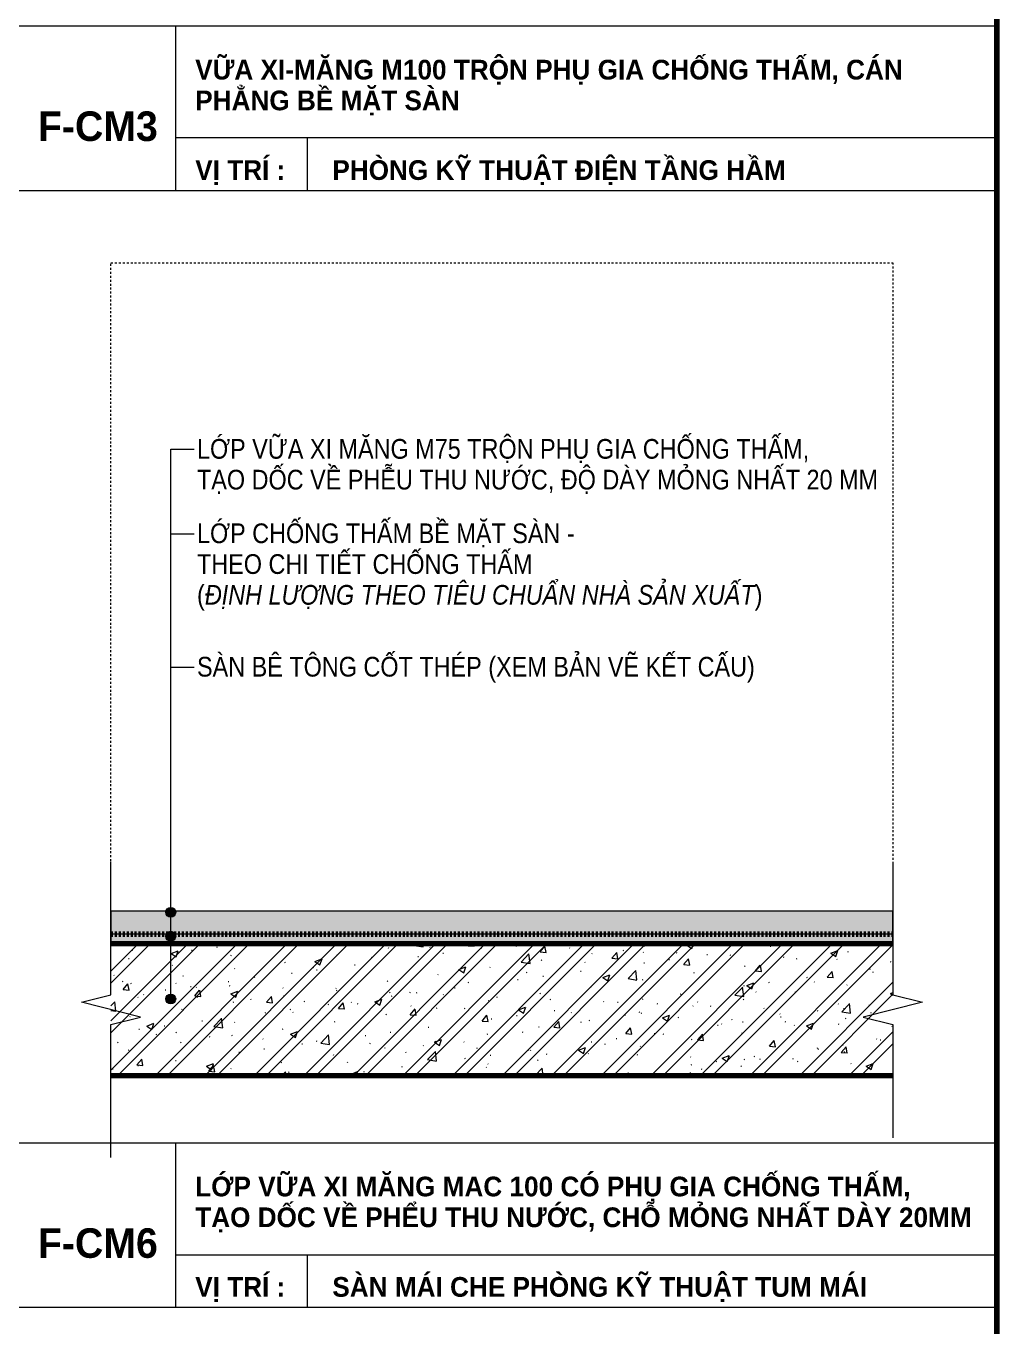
# Model space of a CAD drawing. Header units: millimetres. Extents: x 2839 to 13349, y 2387 to 11762.
# Drawn here: x 6710 to 8188, y 5657 to 7637 of the extents above; entities that cross this region are included whole.
import ezdxf

# ---------------------------------------------------------------- set-up
doc = ezdxf.new("R2010")
doc.units = ezdxf.units.MM
doc.linetypes.add('Dash', pattern=[6, 3, -3])
for name, color, linetype, lineweight in [('A-DETL-2', 90, 'Continuous', 70), ('A-DETL-3', 90, 'Dash', 100), ('A-DETL-GENF-1', 7, 'Continuous', 18), ('A-DETL-GENF-2', 9, 'Continuous', 18), ('A-DETL-THIN', 151, 'Continuous', 18), ('A-DETL-WIDE', 214, 'Continuous', 100), ('A-FLOR-OVHD', 1, 'Dash', 18), ('G-ANNO-TEXT-1', 7, 'Continuous', 9), ('G-ANNO-TEXT-2', 250, 'Continuous', 9)]:
    doc.layers.add(name, color=color, linetype=linetype, lineweight=lineweight)
doc.styles.add('Arial_3', font='arial_0.ttf', dxfattribs={"width": 0.85, "height": 30})
doc.styles.add('Arial_B_1', font='arialbd_0.ttf', dxfattribs={"width": 0.95, "height": 45})
doc.styles.add('Arial_B_2', font='arialbd_0.ttf', dxfattribs={"width": 0.95, "height": 30})
pattern_1 = [(0, (905.37, 3201.008), (48.768, 12.192), [2.012, -34.564, 2.012, -34.564, -195.072]), (0, (905.37, 3201.008), (48.768, 12.192), [-73.152, 0, -195.072]), (0, (905.37, 3201.008), (48.768, 12.192), [0, -73.152, 2.012, -71.14, -121.92]), (0, (905.37, 3201.008), (48.768, 12.192), [-146.304, 2.012, -34.564, 0, -85.344]), (0, (905.37, 3201.008), (48.768, 12.192), [0, -182.88, 2.012, -22.372, -60.96]), (0, (905.37, 3201.008), (48.768, 12.192), [-207.264, 2.012, -58.948]), (120, (923.658, 3207.104), (-34.942582, 36.138327), [2.012, -34.564, 2.012, -34.564, -195.072]), (120, (923.658, 3207.104), (-34.942582, 36.138327), [-73.152, 0, -195.072]), (120, (923.658, 3207.104), (-34.942582, 36.138327), [0, -73.152, 2.012, -71.14, -121.92]), (120, (923.658, 3207.104), (-34.942582, 36.138327), [-146.304, 2.012, -34.564, 0, -85.344]), (120, (923.658, 3207.104), (-34.942582, 36.138327), [0, -182.88, 2.012, -22.372, -60.96]), (120, (923.658, 3207.104), (-34.942582, 36.138327), [-207.264, 2.012, -58.948]), (240, (929.754, 3231.488), (-13.825418, -48.330327), [2.012, -34.564, 2.012, -34.564, -195.072]), (240, (929.754, 3231.488), (-13.825418, -48.330327), [-73.152, 0, -195.072]), (240, (929.754, 3231.488), (-13.825418, -48.330327), [0, -73.152, 2.012, -71.14, -121.92]), (240, (929.754, 3231.488), (-13.825418, -48.330327), [-146.304, 2.012, -34.564, 0, -85.344]), (240, (929.754, 3231.488), (-13.825418, -48.330327), [0, -182.88, 2.012, -22.372, -60.96]), (240, (929.754, 3231.488), (-13.825418, -48.330327), [-207.264, 2.012, -58.948])]

msp = doc.modelspace()

# ---------------------------------------------------------------- hatches: boundary and pattern name
at = {"layer": 'A-DETL-GENF-1'}
h = msp.add_hatch(dxfattribs=at)
h.set_pattern_fill('FP_43', color=256, style=0, pattern_type=2)
h.set_pattern_definition(pattern_1)
h.paths.add_polyline_path([(8029.1, 6254.9), (8029.1, 6289.9), (6839.1, 6289.9), (6839.1, 6254.9)])
h = msp.add_hatch(dxfattribs=at)
h.set_pattern_fill('FP_43', color=256, style=0, pattern_type=2)
h.set_pattern_definition(pattern_1)
h.paths.add_polyline_path([(8029.1, 6239.9), (8029.1, 6254.9), (6839.1, 6254.9), (6839.1, 6239.9)])
at = {"layer": 'A-DETL-GENF-2'}
h = msp.add_hatch(dxfattribs=at)
h.set_pattern_fill('FP_13', color=256, style=0, pattern_type=2)
h.set_pattern_definition([(50, (37.09, 0), (109.3103, -9.5638), [11.43, -125.73]), (355, (37.09, 0), (-21.1454, 114.6342), [9.144, -100.584]), (100.451, (46.2, -0.8), (88.1655, 105.0698), [9.714, -106.854]), (46.184, (37.1, 30.48), (162.6475, -25.2258), [17.145, -188.595]), (96.636, (50.65, 28.38), (142.4415, 148.4563), [14.571, -160.281]), (351.184, (37.1, 30.48), (142.4433, 148.4548), [13.716, -150.876]), (21, (52.33, 22.86), (90.9683, -61.3593), [11.43, -125.73]), (326, (52.33, 22.86), (37.0815, 110.5128), [9.144, -100.584]), (71.451, (59.91, 17.75), (128.0502, 49.1526), [9.714, -106.854]), (37.5, (37.093, 0), (1.85359, 50.73325), [1.006, -98.359, 1.006, -101.102, -100.965]), (37.5, (37.093, 0), (1.85359, 50.73325), [-201.473, 1.006, -99.959]), (7.5, (37.093, 0), (40.09228, 60.10833), [1.006, -57.211, 1.006, -96.073, -38.481]), (7.5, (37.093, 0), (40.09228, 60.10833), [-155.296, 1.006, -37.475]), (327.5, (3.11, 0), (81.35501, -3.43733), [1.006, -37.094, 1.006, -117.866, -157.734]), (327.5, (3.11, 0), (81.35501, -3.43733), [-156.972, 1.006, -156.728]), (317.5, (-12.13, 0), (88.87804, 15.25595), [1.006, -48.524, 1.006, -77.937, -112.014]), (317.5, (-12.13, 0), (88.87804, 15.25595), [-128.473, 1.006, -111.008]), (45, (37.093, 0), (-37.71708, 37.71708), []), (45, (37.093, 57.15), (-37.71708, 37.71708), [])])
h.paths.add_polyline_path([(8029.1, 6039.9), (8029.1, 6239.9), (6839.1, 6239.9), (6839.1, 6039.9)])
at = {"layer": 'G-ANNO-TEXT-2'}
h = msp.add_hatch(color=256, dxfattribs=at)
edge = h.paths.add_edge_path()
edge.add_arc((6930.1, 6288.1), 7.5, 0, 360)
h = msp.add_hatch(color=256, dxfattribs=at)
edge = h.paths.add_edge_path()
edge.add_arc((6930.1, 6251.7), 7.5, 0, 360)
h = msp.add_hatch(color=256, dxfattribs=at)
edge = h.paths.add_edge_path()
edge.add_arc((6930.1, 6156.2), 7.5, 0, 360)

# ---------------------------------------------------------------- linework, layer by layer
at = {"layer": 'A-DETL-2'}
for p, q in [((8029.1, 6239.9), (6839.1, 6239.9)), ((6839.1, 6039.9), (8029.1, 6039.9))]:
    msp.add_line(p, q, dxfattribs=at)
at = {"layer": 'A-DETL-3'}
msp.add_line((6839.1, 6254.9), (8029.1, 6254.9), dxfattribs=at)
at = {"layer": 'A-DETL-THIN'}
for p, q in [((8187.6, 2386.9), (8187.6, 9086.9)), ((8187.6, 7636.9), (3687.6, 7636.9)), ((6937.6, 7386.9), (6937.6, 7636.9)), ((6937.6, 7386.9), (6937.6, 7636.9)), ((6937.6, 7386.9), (6937.6, 7636.9)), ((8187.6, 7466.9), (6937.6, 7466.9)), ((7137.6, 7466.9), (7137.6, 7386.9)), ((7137.6, 7466.9), (7137.6, 7386.9)), ((7137.6, 7466.9), (7137.6, 7386.9)), ((3547.6, 7386.9), (8187.6, 7386.9)), ((6839.1, 6162.4), (6839.1, 6364.9)), ((8029.1, 6364.9), (8029.1, 6162.4)), ((8029.1, 6289.9), (6839.1, 6289.9)), ((6839.1, 6289.9), (6839.1, 6254.9)), ((8029.1, 6254.9), (8029.1, 6289.9)), ((8029.1, 6254.9), (6839.1, 6254.9)), ((6839.1, 6254.9), (6839.1, 6239.9)), ((8029.1, 6239.9), (8029.1, 6254.9)), ((6794.1, 6151.1), (6839.1, 6162.4)), ((8029.1, 6162.4), (8074.1, 6151.1)), ((6884.1, 6128.6), (6794.1, 6151.1)), ((8074.1, 6151.1), (7984.1, 6128.6)), ((6839.1, 6117.4), (6884.1, 6128.6)), ((7984.1, 6128.6), (8029.1, 6117.4)), ((6839.1, 5914.9), (6839.1, 6117.4)), ((8029.1, 6117.4), (8029.1, 5944.9)), ((8187.6, 5936.9), (6687.6, 5936.9)), ((6937.6, 5686.9), (6937.6, 5936.9)), ((6937.6, 5686.9), (6937.6, 5936.9)), ((6937.6, 5686.9), (6937.6, 5936.9)), ((6937.6, 5766.9), (8187.6, 5766.9)), ((7137.6, 5766.9), (7137.6, 5686.9)), ((7137.6, 5766.9), (7137.6, 5686.9)), ((7137.6, 5766.9), (7137.6, 5686.9)), ((3547.6, 5686.9), (8187.6, 5686.9))]:
    msp.add_line(p, q, dxfattribs=at)
at = {"layer": 'A-DETL-WIDE'}
msp.add_line((8187.6, 2386.9), (8187.6, 10786.9), dxfattribs=at)
at = {"layer": 'A-FLOR-OVHD'}
for p, q in [((6839.1, 6239.9), (6839.1, 7276.9)), ((6839.1, 7276.9), (8029.1, 7276.9)), ((8029.1, 7276.9), (8029.1, 6239.9))]:
    msp.add_line(p, q, dxfattribs=at)
at = {"layer": 'G-ANNO-TEXT-2'}
for p, q in [((6930.1, 6992.8), (6965.5, 6992.8)), ((6930.1, 6288.1), (6930.1, 6992.8)), ((6930.1, 6864.3), (6965.5, 6864.3)), ((6930.1, 6251.7), (6930.1, 6864.3)), ((6930.1, 6661.1), (6965.5, 6661.1)), ((6930.1, 6156.2), (6930.1, 6661.1))]:
    msp.add_line(p, q, dxfattribs=at)
for centre in [(6930.1, 6288.1), (6930.1, 6251.7), (6930.1, 6156.2)]:
    msp.add_circle(centre, 7.5, dxfattribs=at)

# ---------------------------------------------------------------- texts
at = {"layer": 'G-ANNO-TEXT-1', "line_spacing_factor": 0.936439}
for s, insert, char_height, width, attachment_point, style in [('\\pxt5.7,11.4,17.1,22.8,28.5,34.2,39.9,45.6,51.3,57,62.7,68.4,74.1,79.8,85.5,91.2,96.9,102.6,108.3,114,119.7,125.4,131.1,136.8,142.5,148.2,153.9,159.6,165.3,171,176.7,182.4;{VỮA XI-MĂNG M100 TRỘN PHỤ GIA CHỐNG THẤM, CÁN PHẲNG BỀ MẶT SÀN}', (6967.3, 7543.4), 30, 1216.95, 4, 'Arial_B_2'), ('\\pxqc,t3.16667,6.33333,9.5,12.66667,15.83333,19,22.16667,25.33333,28.5,31.66667,34.83333,38,41.16667,44.33333,47.5,50.66667,53.83333,57,60.16667,63.33333,66.5,69.66667,72.83333,76,79.16667,82.33333,85.5,88.66667,91.83333,95,98.16667,101.33333;{F-CM3}', (6819.1, 7484.3), 45, 186.671, 5, 'Arial_B_1'), ('\\pxt5.7,11.4,17.1,22.8,28.5,34.2,39.9,45.6,51.3,57,62.7,68.4,74.1,79.8,85.5,91.2,96.9,102.6,108.3,114,119.7,125.4,131.1,136.8,142.5,148.2,153.9,159.6,165.3,171,176.7,182.4;{VỊ TRÍ :}', (6967.3, 7414), 30, 142.774, 4, 'Arial_B_2'), ('\\pxt5.7,11.4,17.1,22.8,28.5,34.2,39.9,45.6,51.3,57,62.7,68.4,74.1,79.8,85.5,91.2,96.9,102.6,108.3,114,119.7,125.4,131.1,136.8,142.5,148.2,153.9,159.6,165.3,171,176.7,182.4;{PHÒNG KỸ THUẬT ĐIỆN TẦNG HẦM}', (7176, 7414), 30, 1012.32, 4, 'Arial_B_2'), ('\\pxt0.0425,0.085,0.1275,0.17,0.2125,0.255,0.2975,0.34,0.3825,0.425,0.4675,0.51,0.5525,0.595,0.6375,0.68,0.7225,0.765,0.8075,0.85,0.8925,0.935,0.9775,1.02,1.0625,1.105,1.1475,1.19,1.2325,1.275,1.3175,1.36;{LỚP VỮA XI MĂNG M75 TRỘN PHỤ GIA CHỐNG THẤM,\\PTẠO DỐC VỀ PHỄU THU NƯỚC, ĐỘ DÀY MỎNG NHẤT 20 MM}', (6970, 7008.5), 30, 1061.364, 1, 'Arial_3'), ('\\pxt0.0425,0.085,0.1275,0.17,0.2125,0.255,0.2975,0.34,0.3825,0.425,0.4675,0.51,0.5525,0.595,0.6375,0.68,0.7225,0.765,0.8075,0.85,0.8925,0.935,0.9775,1.02,1.0625,1.105,1.1475,1.19,1.2325,1.275,1.3175,1.36;{LỚP CHỐNG THẤM BỀ MẶT SÀN - \\PTHEO CHI TIẾT CHỐNG THẤM\\P(\\fArial|b0|i1|c0|p34;ĐỊNH LƯỢNG THEO TIÊU CHUẨN NHÀ SẢN XUẤT\\fArial|b0|i0|c0|p34;)}', (6970, 6880), 30, 1014.518, 1, 'Arial_3'), ('\\pxt0.0425,0.085,0.1275,0.17,0.2125,0.255,0.2975,0.34,0.3825,0.425,0.4675,0.51,0.5525,0.595,0.6375,0.68,0.7225,0.765,0.8075,0.85,0.8925,0.935,0.9775,1.02,1.0625,1.105,1.1475,1.19,1.2325,1.275,1.3175,1.36;{SÀN BÊ TÔNG CỐT THÉP (XEM BẢN VẼ KẾT CẤU)}', (6970, 6676.9), 30, 870.519, 1, 'Arial_3'), ('\\pxt5.7,11.4,17.1,22.8,28.5,34.2,39.9,45.6,51.3,57,62.7,68.4,74.1,79.8,85.5,91.2,96.9,102.6,108.3,114,119.7,125.4,131.1,136.8,142.5,148.2,153.9,159.6,165.3,171,176.7,182.4;{LỚP VỮA XI MĂNG MAC 100 CÓ PHỤ GIA CHỐNG THẤM,\\PTẠO DỐC VỀ PHỂU THU NƯỚC, CHỖ MỎNG NHẤT DÀY 20MM}', (6967.3, 5843.4), 30, 1216.95, 4, 'Arial_B_2'), ('\\pxqc,t3.16667,6.33333,9.5,12.66667,15.83333,19,22.16667,25.33333,28.5,31.66667,34.83333,38,41.16667,44.33333,47.5,50.66667,53.83333,57,60.16667,63.33333,66.5,69.66667,72.83333,76,79.16667,82.33333,85.5,88.66667,91.83333,95,98.16667,101.33333;{F-CM6}', (6819.1, 5784.3), 45, 186.671, 5, 'Arial_B_1'), ('\\pxt5.7,11.4,17.1,22.8,28.5,34.2,39.9,45.6,51.3,57,62.7,68.4,74.1,79.8,85.5,91.2,96.9,102.6,108.3,114,119.7,125.4,131.1,136.8,142.5,148.2,153.9,159.6,165.3,171,176.7,182.4;{VỊ TRÍ :}', (6967.3, 5714), 30, 142.774, 4, 'Arial_B_2'), ('\\pxt5.7,11.4,17.1,22.8,28.5,34.2,39.9,45.6,51.3,57,62.7,68.4,74.1,79.8,85.5,91.2,96.9,102.6,108.3,114,119.7,125.4,131.1,136.8,142.5,148.2,153.9,159.6,165.3,171,176.7,182.4;{SÀN MÁI CHE PHÒNG KỸ THUẬT TUM MÁI}', (7176, 5714), 30, 1012.32, 4, 'Arial_B_2')]:
    msp.add_mtext(s, dxfattribs=dict(at, insert=insert, char_height=char_height, width=width, attachment_point=attachment_point, style=style))

doc.saveas('drawing.dxf')
